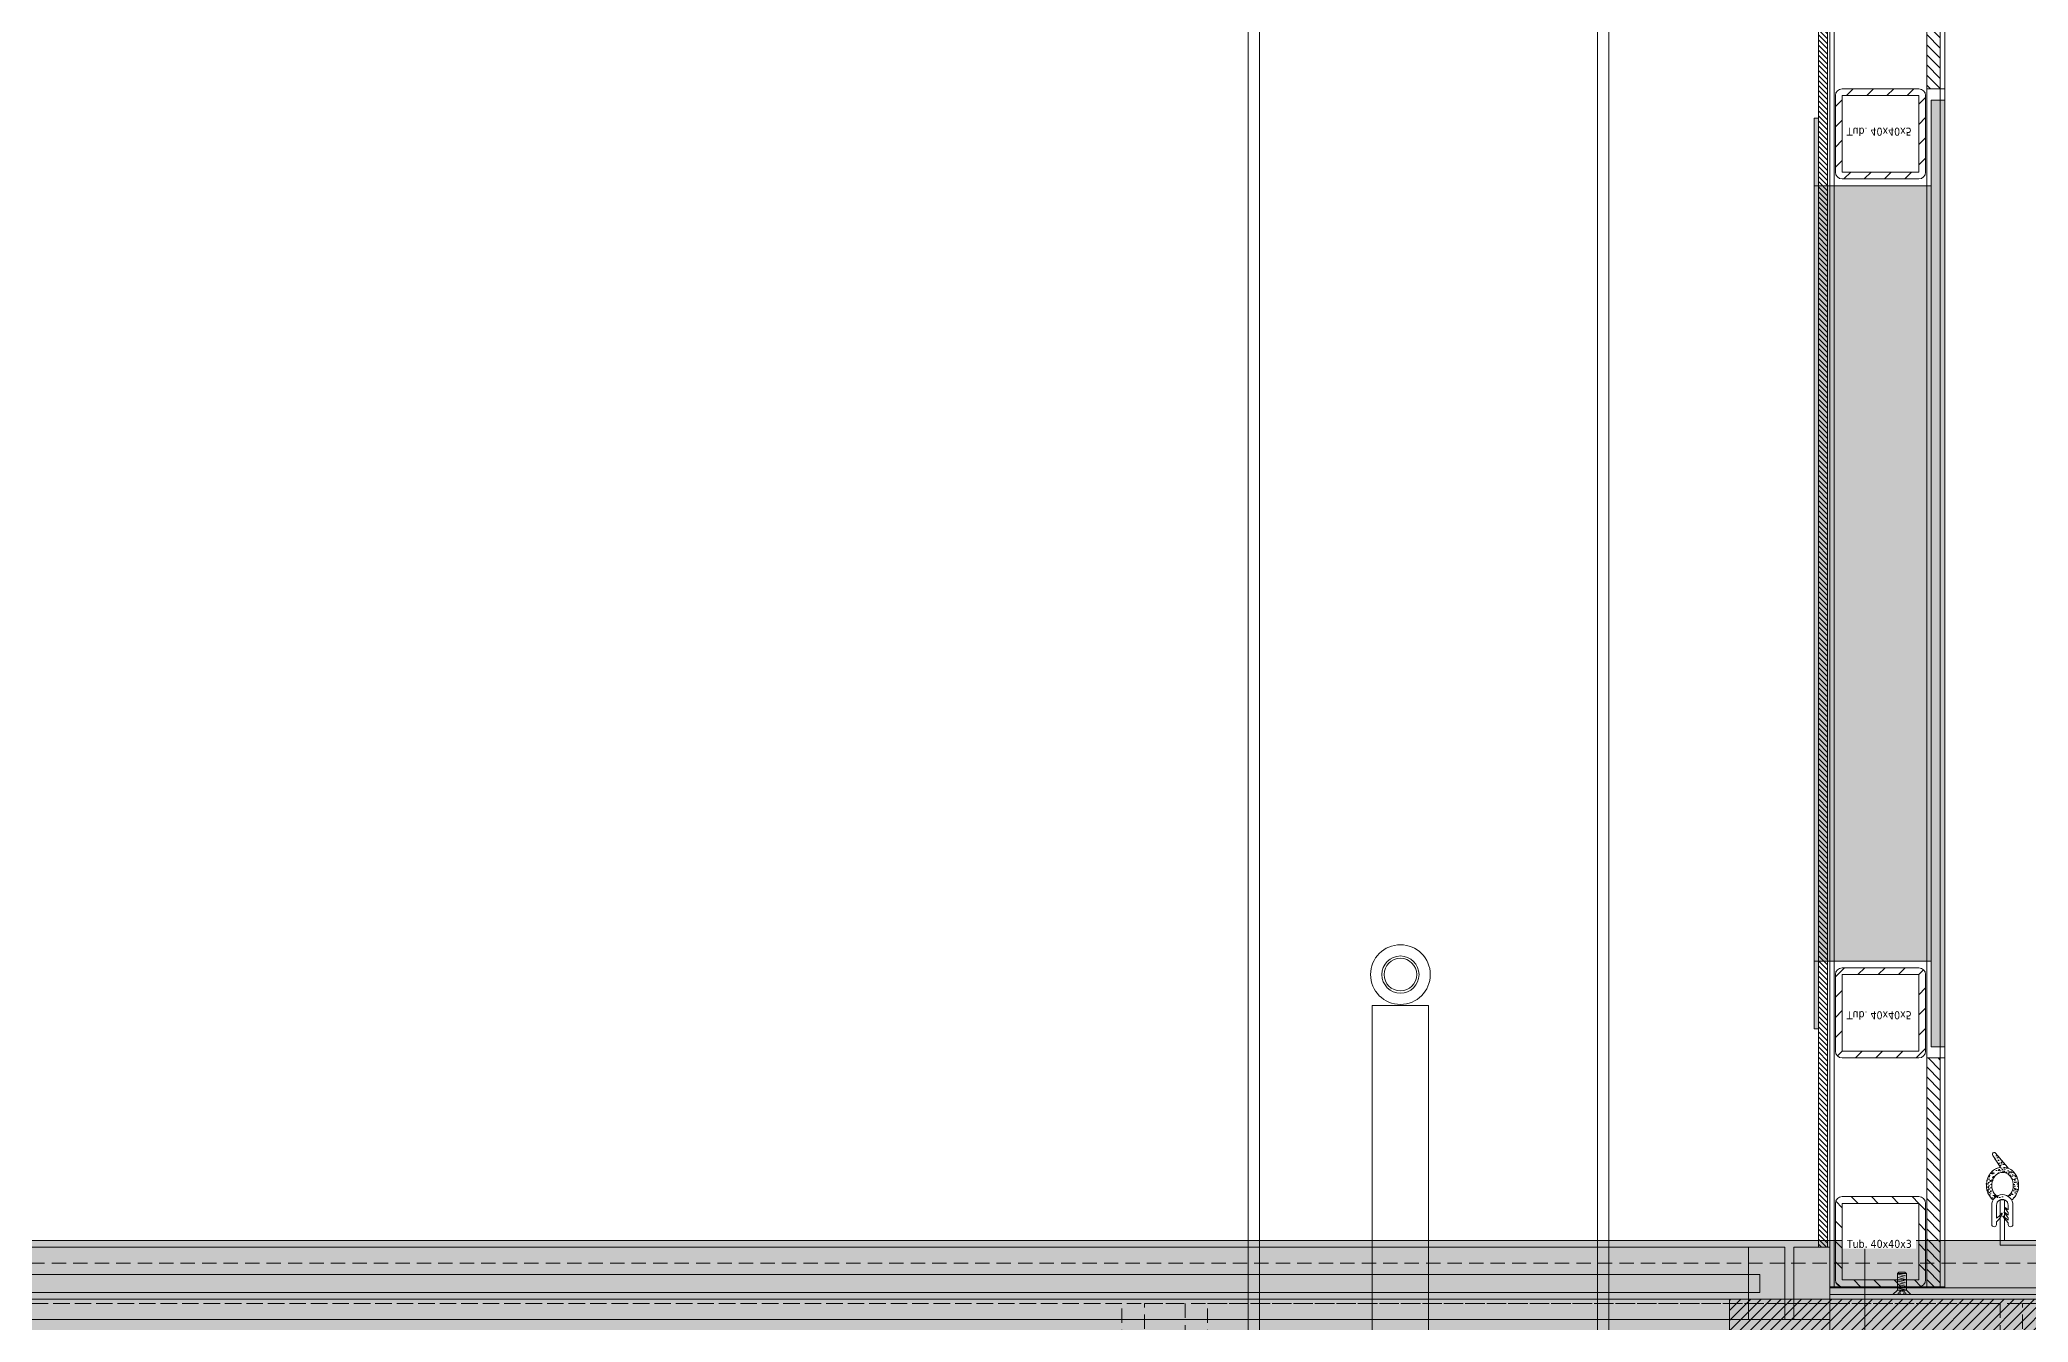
# Model space of a CAD drawing. Header units: millimetres. Extents: x -853320 to 19484, y -510814 to 9708.
# Drawn here: x 14987 to 15869, y 6698 to 7267 of the extents above; entities that cross this region are included whole.
import ezdxf

# ---------------------------------------------------------------- set-up
doc = ezdxf.new("R2010")
doc.units = ezdxf.units.MM
for name, pattern in [('DASHED', [0.75, 0.5, -0.25]), ('NASCOSTA', [9.524999999999999, 6.35, -3.175]), ('TRATTOPUNTO', [25.4, 12.7, -6.35, 0, -6.35])]:
    doc.linetypes.add(name, pattern=pattern)
doc.layers.add('assi', color=1, linetype='TRATTOPUNTO')
doc.layers.add('DS_ST_quote 1_50', color=7, linetype='Continuous')
for name, color, linetype, lineweight in [('F_ESCURSORI_slider', 7, 'Continuous', 0), ('F_IMPIANTO IDRAULICO', 7, 'Continuous', 5), ('F_INFISSI', 4, 'Continuous', 5), ('F_MASSELLO_abete', 30, 'Continuous', 5), ('F_MINERAL WALL', 6, 'Continuous', 5), ('F_MULTI laminato OPACO', 1, 'Continuous', 5), ('F_MULTI laminato_soffitto', 5, 'Continuous', 5), ('F_MULTI laminato_soffitto_veletta', 6, 'Continuous', 5), ('F_PARETI-PAVIMENTI e SOFFITTI_cassone', 3, 'Continuous', 5), ('F_PROFILI_metallo', 7, 'Continuous', 0), ('F_RIV.to PARETI e SOFFITTO_slider', 7, 'Continuous', 5), ('F_SANITARI', 5, 'Continuous', 5), ('F_SOFFITTI', 7, 'Continuous', 5), ('F_VETRO', 140, 'Continuous', 5)]:
    doc.layers.add(name, color=color, linetype=linetype, lineweight=lineweight)
doc.layers.add('F_PARETI_slider', color=1, linetype='Continuous', lineweight=5, true_color=0xff0000)
doc.styles.add('ARIAL', font='arial.ttf')
doc.styles.add('Tahoma', font='tahoma.ttf')
doc.dimstyles.new('ISO-100', dxfattribs={"dimtxt": 100, "dimasz": 5, "dimexe": 0.25, "dimexo": 6, "dimgap": 6, "dimtad": 1, "dimtxsty": 'ARIAL', "dimblk": 'ARCHTICK', "dimcen": 2.5, "dimdle": 15, "dimse1": 1, "dimse2": 1, "dimclrd": 256, "dimclre": 256, "dimclrt": 256, "dimadec": 0, "dimazin": 0, "dimtfac": 1, "dimtmove": 0, "dimatfit": 3, "dimldrblk": 'ARCHTICK', "dimfxl": 1, "dimlwd": -1, "dimlwe": -1, "dimarcsym": 0})
pattern_1 = [(135, (141255.1369988602, -277015.8601555537), (-4.490128060534579, -4.490128060534576), [])]

# ---------------------------------------------------------------- blocks, each defined once
blk = doc.blocks.new('CONTROSOFITTO_posteriore_lato corto_2415x250_pianta_vista da sopra')
at = {"layer": 'F_MULTI laminato_soffitto_veletta', "transparency": 33554585}
h = blk.add_hatch(color=8, dxfattribs=at)
h.dxf.hatch_style = 1
h.paths.add_polyline_path([(38560.94924189814, -5047.449966513988), (38560.94924189243, -7465.449966514047), (38310.94924189243, -7465.449966514047), (38310.94924189814, -5047.449966513988)])
at = {"layer": 'F_MULTI laminato_soffitto_veletta'}
blk.add_lwpolyline([(38560.94924189814, -5047.449966513988), (38560.94924189243, -7465.449966514047), (38310.94924189243, -7465.449966514047), (38310.94924189814, -5047.449966513988)], close=True, dxfattribs=at)
blk = doc.blocks.new('CONTROSOFITTO_anteriore_lato lungo_2010x250_pianta_vista da sopra')
at = {"layer": 'F_MULTI laminato_soffitto_veletta', "transparency": 33554585}
h = blk.add_hatch(color=8, dxfattribs=at)
h.dxf.hatch_style = 1
h.paths.add_polyline_path([(30281.35045968369, -369.001094755251), (28251.35045968369, -369.0010947581031), (28251.35045968369, -619.0010947581031), (30281.35045968369, -619.001094755251)])
at = {"layer": 'F_MASSELLO_abete', "color": 1, "linetype": 'NASCOSTA'}
for points in [[(29961.85042381065, -591.001094755251), (29979.85042381065, -591.001094755251), (29979.85042381065, -475.001094755251), (29961.85042381065, -475.001094755251)], [(30351.35045968276, -591.0010947581031), (30369.35045968276, -591.0010947581031), (30369.35045968276, -475.0010947581031), (30351.35045968276, -475.0010947581031)], [(28163.35045968276, -591.001094755251), (30369.35045968276, -591.0010947581031), (30369.35045968276, -609.0010947581031), (28163.35045968276, -609.001094755251)]]:
    blk.add_lwpolyline(points, close=True, dxfattribs=at)
at = {"layer": 'F_MASSELLO_abete', "color": 3, "linetype": 'NASCOSTA'}
for points in [[(29285.3503879552, -573.001094755251), (29951.85035207553, -573.0010947553092), (29951.85035207553, -591.0010947553092), (29285.3503879552, -591.001094755251)], [(30341.35031620366, -573.0010947581031), (29989.85035208322, -573.0010947553092), (29989.85035208322, -591.0010947553092), (30341.35031620366, -591.0010947581031)]]:
    blk.add_lwpolyline(points, close=True, dxfattribs=at)
at = {"layer": 'F_MULTI laminato_soffitto_veletta'}
blk.add_lwpolyline([(30281.35045968369, -369.001094755251), (28251.35045968369, -369.0010947581031), (28251.35045968369, -619.0010947581031), (30281.35045968369, -619.001094755251)], close=True, dxfattribs=at)
blk = doc.blocks.new('CONTROSOFITTO_rev.01_pianta_vista da sopra')
at = {"layer": 'F_MULTI laminato_soffitto', "color": 5, "linetype": 'NASCOSTA', "ltscale": 5}
blk.add_lwpolyline([(27435.59546485776, -34937.72793358291), (29931.62612824677, -34937.72793358291), (29931.62612824677, -35837.72793358291), (27435.59546485776, -35837.72793358291)], close=True, dxfattribs=at)
at = {"layer": 'F_SOFFITTI', "xscale": -1, "rotation": 180}
blk.add_blockref('CONTROSOFITTO_anteriore_lato lungo_2010x250_pianta_vista da sopra', (-589.7216826104559, -35556.72902834398), dxfattribs=at)
at = {"layer": 'F_SOFFITTI', "xscale": -1}
blk.add_blockref('CONTROSOFITTO_posteriore_lato corto_2415x250_pianta_vista da sopra', (68252.57801896625, -29890.27796706895), dxfattribs=at)
blk = doc.blocks.new('BAGNO_camera doppia_rev.02_pianta')
at = {"layer": 'F_MINERAL WALL'}
h = blk.add_hatch(dxfattribs=at)
h.set_pattern_fill('ANSI31', color=256, scale=0.5, angle=-90.00000000000001)
h.set_pattern_definition([(315, (11801.95599161621, 55629.77885818525), (1.122532015133644, 1.122532015133644), [])])
h.paths.add_polyline_path([(33668.61632490138, 21843.66033328577), (33668.61632490137, 22899.66033328639), (33672.61632490184, 22899.66033328639), (33672.61632490184, 21843.66033328577)])
at = {"layer": 'F_VETRO'}
h = blk.add_hatch(color=8, dxfattribs=at)
h.dxf.hatch_style = 1
h.paths.add_polyline_path([(33642.61632490172, 21823.66033328554), (33642.61632490172, 21831.66033328554), (32853.61632490154, 21831.66033328552), (32853.61632490154, 21823.66033328552)])
at = {"layer": 'F_MINERAL WALL'}
blk.add_lwpolyline([(33668.61632490138, 21843.66033328577), (33668.61632490137, 22899.66033328639), (33672.61632490184, 22899.66033328639), (33672.61632490184, 21843.66033328577)], close=True, dxfattribs=at)
at = {"layer": 'F_PROFILI_metallo'}
for points in [[(33637.61632490172, 21831.66033328577), (32858.61632490154, 21831.66033328576), (32858.61632490154, 21843.66033328576), (33637.61632490172, 21843.66033328577)], [(33637.61632490172, 21811.66033328577), (33653.61632490172, 21811.66033328577), (33653.61632490172, 21843.66033328577), (33637.61632490172, 21843.66033328577)], [(33657.61632490172, 21811.66033328577), (33673.61632490172, 21811.66033328577), (33673.61632490172, 21843.66033328577), (33657.61632490172, 21843.66033328577)], [(33637.61632490172, 21823.66033328554), (32858.61632490154, 21823.66033328541), (32858.61632490154, 21811.66033328541), (33637.61632490172, 21811.66033328554)]]:
    blk.add_lwpolyline(points, close=True, dxfattribs=at)
at = {"layer": 'F_SANITARI'}
blk.add_lwpolyline([(32826.61632490154, 22486.66035002907), (32879.61632490154, 22486.66035002916), (32879.61632490166, 22996.66033328532), (33673.61632490184, 22996.66033328517), (33673.61632490172, 21811.66033328577), (32826.61632490166, 21811.66033328583)], close=True, dxfattribs=at)
at = {"layer": 'F_VETRO'}
blk.add_lwpolyline([(33642.61632490172, 21823.66033328554), (33642.61632490172, 21831.66033328554), (32853.61632490154, 21831.66033328552), (32853.61632490154, 21823.66033328552)], close=True, dxfattribs=at)
blk = doc.blocks.new('TSEI M4x10')
at = {"color": 2, "linetype": 'Continuous', "lineweight": 5}
for p, q in [((110464.5865274298, 52310.98667530816), (110466.5870355607, 52308.9861671773)), ((110464.5865274298, 52310.98667530816), (110472.5885599533, 52310.98667530816)), ((110466.5870355607, 52308.9861671773), (110470.5880518224, 52308.9861671773)), ((110466.5870355607, 52301.6448104679), (110466.5870355607, 52308.9861671773)), ((110472.5885599533, 52310.98667530816), (110470.5880518224, 52308.9861671773)), ((110470.5880518224, 52301.6448104679), (110470.5880518224, 52308.9861671773)), ((110470.5880518224, 52301.6448104679), (110466.5870355607, 52301.6448104679)), ((110467.2472032439, 52300.98464278471), (110466.5870355607, 52301.6448104679)), ((110469.9278841392, 52300.98464278471), (110467.2472032439, 52300.98464278471)), ((110469.9278841392, 52300.98464278471), (110470.5880518224, 52301.6448104679))]:
    blk.add_line(p, q, dxfattribs=at)
at = {"color": 2, "linetype": 'DASHED', "lineweight": 5}
for p, q in [((110467.7873404392, 52309.51430132386), (110466.57703302, 52310.98667530816)), ((110467.7873404392, 52309.51430132386), (110467.7873404392, 52310.98667530816)), ((110467.7873404392, 52309.51430132386), (110469.3877469439, 52309.51430132386)), ((110469.3877469439, 52309.51430132386), (110469.3877469439, 52310.98667530816)), ((110469.3877469439, 52309.51430132386), (110470.5980543631, 52310.98667530816))]:
    blk.add_line(p, q, dxfattribs=at)
at = {"color": 2, "lineweight": 5}
for p, q in [((110470.2145486597, 52308.84267072592), (110466.9535879322, 52308.06435523841)), ((110470.2145486597, 52307.30422469218), (110466.9535879322, 52306.52590920468)), ((110470.2145486597, 52305.76577865843), (110466.9535879322, 52304.98746317092)), ((110470.2145486597, 52304.22733262469), (110466.9535879322, 52303.44901713718)), ((110469.5623565142, 52307.91778461155), (110467.6057800777, 52307.45079531905)), ((110469.5623565142, 52306.37933857781), (110467.6057800777, 52305.9123492853)), ((110469.5623565142, 52304.84089254406), (110467.6057800777, 52304.37390325156)), ((110470.2145486597, 52302.68888659094), (110466.9535879322, 52301.91057110344)), ((110469.5623565142, 52303.30244651032), (110467.6057800777, 52302.83545721781))]:
    blk.add_line(p, q, dxfattribs=at)
blk = doc.blocks.new('INFISSO L.350 MM_pianta')
at = {"layer": 'F_INFISSI', "true_color": 0x636466}
h = blk.add_hatch(color=251, dxfattribs=at)
h.dxf.hatch_style = 1
h.paths.add_polyline_path([(6720.530347022523, 7605.931859199507), (6722.530347022523, 7605.931859199507), (6722.530347022523, 7635.931859199507), (6720.530347022523, 7635.931859199507)])
at = {"layer": 'F_INFISSI'}
h = blk.add_hatch(color=9, dxfattribs=at)
h.dxf.hatch_style = 1
h.paths.add_polyline_path([(6722.530347022515, 7261.931859199736), (6722.530347022515, 7605.931859199507), (6670.530347022639, 7605.931859199536), (6670.530347022639, 7261.931859199765)])
at = {"layer": 'F_INFISSI', "true_color": 0x636466}
h = blk.add_hatch(color=251, dxfattribs=at)
h.dxf.hatch_style = 1
h.paths.add_polyline_path([(6720.530347022523, 7261.931859199736), (6722.530347022523, 7261.931859199736), (6722.530347022523, 7231.931859199736), (6720.530347022523, 7231.931859199736)])
at = {"layer": 'F_PARETI_slider', "lineweight": 9}
h = blk.add_hatch(dxfattribs=at)
h.set_pattern_fill('ANSI31', color=4, scale=2, angle=89.99999999999999)
h.set_pattern_definition(pattern_1)
h.paths.add_polyline_path([(6676.030347022639, 7645.931859199623), (6710.030347022639, 7645.931859199623), (6710.030347022639, 7611.931859199623), (6676.030347022639, 7611.931859199623)], flags=16)
edge = h.paths.add_edge_path()
edge.add_arc((6676.030347022639, 7645.931859199623), 3, 90, 180, ccw=False)
edge.add_line((6676.030347022639, 7648.931859199623), (6710.030347022639, 7648.931859199623))
edge.add_arc((6710.030347022639, 7645.931859199623), 3, 0, 90, ccw=False)
edge.add_line((6713.030347022639, 7645.931859199623), (6713.030347022639, 7611.931859199623))
edge.add_arc((6710.030347022639, 7611.931859199623), 3, -90, 0, ccw=False)
edge.add_line((6710.030347022639, 7608.931859199623), (6676.030347022639, 7608.931859199623))
edge.add_arc((6676.030347022639, 7611.931859199623), 3, 180, 270, ccw=False)
edge.add_line((6673.030347022639, 7611.931859199623), (6673.030347022639, 7645.931859199623))
h = blk.add_hatch(dxfattribs=at)
h.set_pattern_fill('ANSI31', color=4, scale=2, angle=89.99999999999999)
h.set_pattern_definition(pattern_1)
h.paths.add_polyline_path([(6676.030347022639, 7221.93185919962), (6710.030347022639, 7221.93185919962), (6710.030347022639, 7255.93185919962), (6676.030347022639, 7255.93185919962)], flags=16)
edge = h.paths.add_edge_path()
edge.add_arc((6676.030347022639, 7221.93185919962), 3, 180, 270)
edge.add_line((6676.030347022639, 7218.93185919962), (6710.030347022639, 7218.93185919962))
edge.add_arc((6710.030347022639, 7221.93185919962), 3, 270, 360)
edge.add_line((6713.030347022639, 7221.93185919962), (6713.030347022639, 7255.93185919962))
edge.add_arc((6710.030347022639, 7255.93185919962), 3, 0, 90)
edge.add_line((6710.030347022639, 7258.93185919962), (6676.030347022639, 7258.93185919962))
edge.add_arc((6676.030347022639, 7255.93185919962), 3, 90, 180)
edge.add_line((6673.030347022639, 7255.93185919962), (6673.030347022639, 7221.93185919962))
at = {"layer": 'F_VETRO'}
h = blk.add_hatch(color=8, dxfattribs=at)
h.dxf.hatch_style = 1
h.paths.add_polyline_path([(6664.530347022639, 7643.93185919974), (6670.530347022639, 7643.93185919974), (6670.530347022639, 7223.931859199562), (6664.530347022639, 7223.931859199678)])
at = {"layer": 'F_INFISSI'}
for points in [[(6720.530347022523, 7605.931859199507), (6722.530347022523, 7605.931859199507), (6722.530347022523, 7635.931859199507), (6720.530347022523, 7635.931859199507)], [(6722.530347022515, 7261.931859199736), (6722.530347022515, 7605.931859199507), (6670.530347022639, 7605.931859199536), (6670.530347022639, 7261.931859199765)], [(6720.530347022523, 7261.931859199736), (6722.530347022523, 7261.931859199736), (6722.530347022523, 7231.931859199736), (6720.530347022523, 7231.931859199736)]]:
    blk.add_lwpolyline(points, close=True, dxfattribs=at)
at = {"layer": 'F_PARETI_slider', "color": 4, "lineweight": 9}
for points in [[(6673.030347022639, 7645.931859199623, -0.414213562373095), (6676.030347022639, 7648.931859199623), (6710.030347022639, 7648.931859199623, -0.414213562373095), (6713.030347022639, 7645.931859199623), (6713.030347022639, 7611.931859199623, -0.414213562373095), (6710.030347022639, 7608.931859199623), (6676.030347022639, 7608.931859199623, -0.414213562373095), (6673.030347022639, 7611.931859199623)], [(6673.030347022639, 7221.93185919962, 0.414213562373095), (6676.030347022639, 7218.93185919962), (6710.030347022639, 7218.93185919962, 0.414213562373095), (6713.030347022639, 7221.93185919962), (6713.030347022639, 7255.93185919962, 0.414213562373095), (6710.030347022639, 7258.93185919962), (6676.030347022639, 7258.93185919962, 0.414213562373095), (6673.030347022639, 7255.93185919962)]]:
    blk.add_lwpolyline(points, format="xyb", close=True, dxfattribs=at)
for points in [[(6676.030347022639, 7645.931859199623), (6710.030347022639, 7645.931859199623), (6710.030347022639, 7611.931859199623), (6676.030347022639, 7611.931859199623)], [(6676.030347022639, 7221.93185919962), (6710.030347022639, 7221.93185919962), (6710.030347022639, 7255.93185919962), (6676.030347022639, 7255.93185919962)]]:
    blk.add_lwpolyline(points, close=True, dxfattribs=at)
at = {"layer": 'F_VETRO'}
blk.add_lwpolyline([(6664.530347022639, 7643.93185919974), (6670.530347022639, 7643.93185919974), (6670.530347022639, 7223.931859199562), (6664.530347022639, 7223.931859199678)], close=True, dxfattribs=at)
at = {"layer": 'F_PARETI_slider', "color": 4, "lineweight": 9, "char_height": 3.549000000000001, "width": 31.85493257891203, "attachment_point": 5, "rotation": 180, "style": 'Tahoma', "bg_fill": 3, "box_fill_scale": 1.1, "bg_fill_color": 256, "bg_fill_true_color": 13158600, "bg_fill_transparency": 0}
for insert in [(6693.602473034352, 7629.937332225814), (6693.602473034352, 7237.926386173429)]:
    blk.add_mtext('Tub. 40x40x5', dxfattribs=dict(at, insert=insert))
at = {"layer": 'F_INFISSI', "lineweight": 9}
for points in [[(6664.530347022639, 7648.931859199507), (6672.530347022755, 7648.931859199507), (6672.530347022755, 7605.931859199507), (6713.530347022755, 7605.931859199507)], [(6664.530347022639, 7218.931859199911), (6672.530347022755, 7218.931859199911), (6672.530347022755, 7261.931859199911), (6713.530347022755, 7261.931859199911)]]:
    blk.add_lwpolyline(points, dxfattribs=at)
blk = doc.blocks.new('SLIDER grande_lato cucina_pianta_rev.01')
at = {"linetype": 'Continuous', "lineweight": 9}
h = blk.add_hatch(dxfattribs=at)
h.set_pattern_fill('ANSI31', color=34, angle=90, style=0)
h.set_pattern_definition([(135, (0, 0), (-2.245064030267288, -2.245064030267288), [])])
h.paths.add_polyline_path([(276628.9790210808, -69237.85276803875), (276634.9789429538, -69237.85276803875), (276634.9789820173, -68599.35276803863), (276628.9789820173, -68599.35276803863)])
h.paths.add_polyline_path([(276634.9789121706, -69667.85276803834), (276628.9790518641, -69667.85276803834), (276628.9790072923, -69769.35276803863), (276634.9788553245, -69769.35276803863)])
at = {"lineweight": 9}
h = blk.add_hatch(dxfattribs=at)
h.set_pattern_fill('ANSI31', color=1, scale=2, angle=-90.00000000000001)
h.set_pattern_definition([(315, (142421.3026447509, 216109.6824998038), (4.490128060534578, 4.490128060534576), [])])
h.paths.add_polyline_path([(276625.4789820173, -69766.35276803863), (276591.4789820173, -69766.35276803863), (276591.4789820173, -69732.35276803863), (276625.4789820173, -69732.35276803863)], flags=16)
edge = h.paths.add_edge_path()
edge.add_arc((276625.4789820173, -69766.35276803863), 3, -90, 0, ccw=False)
edge.add_line((276625.4789820173, -69769.35276803863), (276591.4789820173, -69769.35276803863))
edge.add_arc((276591.4789820173, -69766.35276803863), 3, 180, 270, ccw=False)
edge.add_line((276588.4789820173, -69766.35276803863), (276588.4789820173, -69732.35276803863))
edge.add_arc((276591.4789820173, -69732.35276803863), 3, 90, 180, ccw=False)
edge.add_line((276591.4789820173, -69729.35276803863), (276625.4789820173, -69729.35276803863))
edge.add_arc((276625.4789820173, -69732.35276803863), 3, 0, 90, ccw=False)
edge.add_line((276628.4789820173, -69732.35276803863), (276628.4789820173, -69766.35276803863))
at = {"linetype": 'ByBlock', "lineweight": 9}
h = blk.add_hatch(dxfattribs=at)
h.set_pattern_fill('DOTS', color=256, scale=0.3, angle=-135.0000000000003)
h.set_pattern_definition([(224.9999999999997, (11354.6989689373, -220097.103774734), (0.1683798022700445, -0.5051394068101407), [0, -0.4762500000000001])])
h.paths.add_polyline_path([(276636.9789820173, -69769.85276803863), (276585.9789820173, -69769.85276803863), (276585.9789820173, -69769.35276803863), (276636.9789820173, -69769.35276803863)])
at = {"linetype": 'Continuous', "lineweight": 9, "ltscale": 0.15}
h = blk.add_hatch(dxfattribs=at)
h.set_pattern_fill('DOTS', color=5, scale=0.5, angle=-45.00000000000001)
h.set_pattern_definition([(315, (129929.5354193817, -101435.0327685962), (0.8418990113502332, 0.2806330037834108), [0, -0.79375])])
h.paths.add_polyline_path([(276687.9789820173, -69772.85276803863), (276687.9789820173, -69769.85276803863), (276585.9789820173, -69769.85276803863), (276585.9789820173, -69772.85276803863)])
at = {"color": 1}
blk.add_lwpolyline([(267501.9789820174, -68598.85276803852), (276585.9789820173, -68598.85276803852), (276585.9789820173, -69793.85276803863), (267501.9789820174, -69793.85276803863)], close=True, dxfattribs=at)
at = {"lineweight": 9}
for points in [[(276636.9789820173, -68598.85276803863), (276636.9789820173, -69769.85276803863), (276585.9789820173, -69769.85276803863), (276585.9789820173, -68598.85276803863)], [(276634.9789820173, -68599.35276803863), (276634.9789820173, -69769.35276803863), (276587.9789820173, -69769.35276803863), (276587.9789820173, -68599.35276803863)], [(276628.9789820173, -69237.85276803875), (276636.9789820173, -69237.85276803875), (276636.9789820173, -69667.85276803834), (276628.9789820173, -69667.85276803834)], [(276636.9789820173, -69769.85276803863), (276585.9789820173, -69769.85276803863), (276585.9789820173, -69769.35276803863), (276636.9789820173, -69769.35276803863)]]:
    blk.add_lwpolyline(points, close=True, dxfattribs=at)
at = {"color": 32, "linetype": 'ByBlock', "lineweight": 9}
for points in [[(276634.9788553245, -69769.35276803863), (276634.9789820173, -68599.35276803863), (276628.9789820173, -68599.35276803863), (276628.9790072923, -69769.35276803863)], [(276634.9789820173, -69237.85276803875), (276628.9789820173, -69237.85276803875), (276628.9789820173, -68599.35276803863), (276634.9789820173, -68599.35276803863)], [(276634.9789820173, -69769.35276803863), (276628.9789820173, -69769.35276803863), (276628.9789820173, -69667.85276803834), (276634.9789820173, -69667.85276803834)]]:
    blk.add_lwpolyline(points, close=True, dxfattribs=at)
at = {"color": 1, "lineweight": 9}
blk.add_lwpolyline([(276628.4789820173, -69766.35276803863, -0.414213562373095), (276625.4789820173, -69769.35276803863), (276591.4789820173, -69769.35276803863, -0.414213562373095), (276588.4789820173, -69766.35276803863), (276588.4789820173, -69732.35276803863, -0.414213562373095), (276591.4789820173, -69729.35276803863), (276625.4789820173, -69729.35276803863, -0.414213562373095), (276628.4789820173, -69732.35276803863)], format="xyb", close=True, dxfattribs=at)
blk.add_lwpolyline([(276625.4789820173, -69766.35276803863), (276591.4789820173, -69766.35276803863), (276591.4789820173, -69732.35276803863), (276625.4789820173, -69732.35276803863)], close=True, dxfattribs=at)
at = {"color": 5, "linetype": 'Continuous', "lineweight": 9, "ltscale": 0.15}
blk.add_lwpolyline([(276687.9789820173, -69772.85276803863), (276687.9789820173, -69769.85276803863), (276585.9789820173, -69769.85276803863), (276585.9789820173, -69772.85276803863)], close=True, dxfattribs=at)
at = {"lineweight": 9, "xscale": -1, "rotation": 180}
blk.add_blockref('TSEI M4x10', (166149.3950631873, -17461.86609273043), dxfattribs=at)
at = {"layer": 'F_INFISSI', "color": 4, "xscale": -1}
blk.add_blockref('INFISSO L.350 MM_pianta', (283301.50932904, -76886.78462723826), dxfattribs=at)
at = {"color": 30, "lineweight": 9, "insert": (276607.9488286404, -69750.35824106482), "char_height": 3.549, "width": 31.85493257891202, "attachment_point": 5, "style": 'Tahoma', "bg_fill": 3, "box_fill_scale": 1.1, "bg_fill_color": 256, "bg_fill_true_color": 13158600, "bg_fill_transparency": 0}
blk.add_mtext('Tub. 40x40x3', dxfattribs=at)
blk = doc.blocks.new('RIV.to_pareti e soffitto_grande_lato cucina_rev.01_pianta')
at = {"layer": 'F_MULTI laminato OPACO', "transparency": 33554508}
h = blk.add_hatch(dxfattribs=at)
h.set_pattern_fill('ANSI31', color=3)
h.set_pattern_definition([(45, (-816953.6790664367, -495733.8326504297), (-2.245064030267288, 2.245064030267288), [])])
h.paths.add_polyline_path([(29781.61852490192, 21782.66033328586), (29631.61852490192, 21782.66033328586), (29631.61852490192, 21800.66033328586), (29781.61852490192, 21800.66033328586)])
at = {"layer": 'F_MULTI laminato OPACO', "color": 3, "linetype": 'NASCOSTA'}
for points in [[(29676.11852490189, 21800.66033328586), (20592.11852490201, 21800.66033328552), (20592.11852490201, 22976.66033328552), (29676.11852490189, 22976.66033328586)], [(20646.61855973948, 21782.66033328552), (29631.61852490192, 21782.66033328586), (29631.61852490192, 21800.66033328586), (20646.61855973948, 21800.66033328552)]]:
    blk.add_lwpolyline(points, close=True, dxfattribs=at)
at = {"layer": 'F_MULTI laminato OPACO', "color": 3}
blk.add_lwpolyline([(29781.61852490192, 21782.66033328586), (29631.61852490192, 21782.66033328586), (29631.61852490192, 21800.66033328586), (29781.61852490192, 21800.66033328586)], close=True, dxfattribs=at)
blk = doc.blocks.new('Guisnap EFFE.CAR 181.115.05')
at = {"lineweight": 5}
h = blk.add_hatch(dxfattribs=at)
h.set_pattern_fill('AR-CONC', color=251, scale=0.017726051925, angle=-360.0000000000001, style=0)
h.set_pattern_definition([(49.99999999999994, (77512.31070880021, 6072.047288469617), (3.229414902562104, -0.2825370578996148), [0.33768128917125, -3.71449418088375]), (355, (77512.31070880021, 6072.047288469617), (-0.6247267181936618, 3.386683559333826), [0.270145031337, -2.971605699734753]), (100.4514447, (77512.57982584462, 6072.023743779107), (2.604688175847859, 3.104146363384837), [0.2869849366550069, -3.156836923115551]), (46.18419999999995, (77512.31070880021, 6072.947771907408), (4.805161154633093, -0.7452444879834024), [0.5065219337568749, -5.571741271325624]), (96.63555760999994, (77512.71113854059, 6072.885668684488), (4.208238007406605, 4.385888332220729), [0.4304775811794665, -4.735259661260613]), (351.18415117, (77512.31070880021, 6072.947771907408), (4.208238007645447, 4.385888332004668), [0.4052169632866101, -4.4573882650605]), (20.99999999999996, (77512.7609505191, 6072.72265104796), (2.687524572213908, -1.812758213184733), [0.33768128917125, -3.71449418088375]), (326, (77512.7609505191, 6072.72265104796), (1.095505963560716, 3.264925451444372), [0.270145031337, -2.971595344707]), (71.45144499999996, (77512.98491090002, 6072.571587862622), (3.783030529782094, 1.452167255111328), [0.2869849366550069, -3.156831481217609]), (37.49999999999996, (77512.31070880021, 6072.047288469617), (0.05474874159571529, 1.498827009585905), [0, -2.935576007195399, 0, -3.0166195165965, 0, -2.982851387679375]), (7.499999999999937, (77512.31070880021, 6072.047288469617), (1.184448807268657, 1.775806071102333), [0, -1.719923366178899, 0, -2.868039749361149, 0, -1.136860340209875]), (327.4999999999999, (77511.30666976707, 6072.047288469617), (2.403485930469616, -0.1015480134791628), [0, -1.1256042972375, 0, -3.511885407381, 0, -4.66000179056325]), (317.4999999999999, (77510.85642804818, 6072.047288469617), (2.6257455608563, 0.4507113003274064), [0, -1.46328558640875, 0, -2.3322521038761, 0, -3.30927663387825])])
edge = h.paths.add_edge_path()
edge.add_line((189456.7676731579, 14849.49544699153), (189460.0200207179, 14854.55383261672))
edge.add_arc((189459.4182056462, 14855.0575600585), 0.784807438880338, 320.0702073996811, 500.0702073996811)
edge.add_line((189458.8163905745, 14855.56128750028), (189453.5555836349, 14849.31321750445))
edge.add_arc((189451.2956450437, 14851.21606120356), 2.954341987507147, 297.4784735821217, 319.9029862567912, ccw=False)
edge.add_spline(control_points=[(189452.6588237081, 14848.59501551356), (189452.4539707552, 14848.48847361855), (189452.2545630515, 14848.37154634153), (189451.4801358513, 14847.86367274678), (189450.9568099006, 14847.39552180793), (189450.0550760927, 14846.33443702806), (189449.6763197063, 14845.74162453147), (189448.8069162972, 14843.90964055292), (189448.5228042267, 14842.56865611452), (189448.5367529686, 14841.23132751073)], knot_values=[3.546492086691751, 3.546492086691751, 3.546492086691751, 3.546492086691751, 3.637962678361994, 3.637962678361994, 3.913560186280806, 3.913560186280806, 4.189157694199618, 4.189157694199618, 4.71238898038469, 4.71238898038469, 4.71238898038469, 4.71238898038469], degree=3, periodic=0)
edge.add_spline(control_points=[(189448.5367529686, 14841.23132751073), (189448.5426406294, 14840.66685099392), (189448.6012674471, 14840.10291815048), (189448.9101727011, 14838.5624594416), (189449.2757321124, 14837.61031325379), (189450.2847165581, 14835.96118196298), (189450.9090872883, 14835.2513048737), (189451.6448124324, 14834.6842751457)], knot_values=[-1.570796326794897, -1.570796326794897, -1.570796326794897, -1.570796326794897, -1.349944269135508, -1.349944269135508, -0.9552208388760055, -0.9552208388760055, -0.5869413535701742, -0.5869413535701742, -0.5869413535701742, -0.5869413535701742], degree=3, periodic=0)
edge.add_arc((189455.7898375035, 14832.42305667109), 4.721688451245426, 122.185262144754, 151.3863901784014, ccw=False)
edge.add_ellipse((189455.6916042686, 14841.30595477434), major_axis=(0.05914842978752163, -5.670825906323367), ratio=0.8449397567949637, start_angle=31.06805989213501, end_angle=329.004062112249, ccw=False)
edge.add_arc((189455.7898375035, 14832.42305667109), 4.721688451245427, 29.893476273936415, 59.09527670789208, ccw=False)
edge.add_spline(control_points=[(189459.8833218387, 14834.77629440404), (189459.8894047384, 14834.7811998578), (189459.895479514, 14834.78611529733), (189460.4655648874, 14835.24895863886), (189460.9595022009, 14835.79238903085), (189461.782277434, 14836.99514981719), (189462.1114670401, 14837.65446157798), (189462.7506207526, 14839.48572103981), (189462.9096485127, 14840.71336794963), (189462.7395386567, 14843.13158353476), (189462.4102260957, 14844.32282051532), (189461.4400358737, 14846.16902439484), (189460.9056605576, 14846.88227309094), (189459.6228094902, 14848.07998559794), (189458.87321439, 14848.56356934244), (189457.6772665908, 14849.03458701287), (189457.2840154506, 14849.1488141046), (189456.8834515914, 14849.22548068294)], knot_values=[0.5882398392261409, 0.5882398392261409, 0.5882398392261409, 0.5882398392261409, 0.5913371395571647, 0.5913371395571647, 0.8792957766005816, 0.8792957766005816, 1.167254413643998, 1.167254413643998, 1.641536360025555, 1.641536360025555, 2.115818306407113, 2.115818306407113, 2.463494230506336, 2.463494230506336, 2.811170154605559, 2.811170154605559, 2.972495044972022, 2.972495044972022, 2.972495044972022, 2.972495044972022], degree=3, periodic=0)
edge.add_arc((189456.9167738084, 14849.39958100329), 0.1772605192491559, 147.2605403301457, 259.1648188807293, ccw=False)
at = {"color": 251, "linetype": 'ByBlock', "lineweight": 5}
for p, q in [((189453.5555836349, 14849.31321750425), (189458.8163905714, 14855.56128749662)), ((189456.7676731579, 14849.49544699152), (189460.0200207178, 14854.55383261661)), ((189451.0681490523, 14832.42305667109), (189451.0681490523, 14823.90944653566)), ((189453.1974024095, 14832.42305667106), (189453.1974024095, 14830.31788002639)), ((189453.1974024095, 14830.31788002639), (189454.4536039593, 14831.34606441499)), ((189454.4536039593, 14830.95939399274), (189453.1974024095, 14829.14514289762)), ((189453.1974024095, 14828.06377093203), (189454.9680976161, 14829.51306158828)), ((189453.1974024095, 14829.14514289762), (189453.1974024095, 14828.06377093203)), ((189454.9680976161, 14829.12639116602), (189453.1974024095, 14826.89103380329)), ((189453.1974024095, 14825.8096618376), (189455.5849148835, 14827.76380928626)), ((189455.5849148835, 14827.37713886393), (189453.1974024095, 14824.63692470887)), ((189453.1974024095, 14826.89103380329), (189453.1974024095, 14825.8096618376)), ((189454.4536039593, 14831.34606441499), (189454.4536039593, 14830.95939399274)), ((189454.9680976161, 14829.51306158828), (189454.9680976161, 14829.12639116602)), ((189455.5849148835, 14827.76380928626), (189455.5849148835, 14827.37713886393)), ((189458.3822725976, 14832.42305667109), (189458.3822725976, 14826.66990835508)), ((189460.5115259549, 14832.42305667109), (189460.5115259549, 14823.90944653566)), ((189453.1974024095, 14824.63692470893), (189453.1974024095, 14823.90944653566)), ((189458.3822725976, 14824.98781044231), (189458.3822725976, 14823.90944653566))]:
    blk.add_line(p, q, dxfattribs=at)
for centre, radius, start, end in [((189459.4182056446, 14855.05756005662), 0.7848074388833902, 320.0702075750293, 140.0702076870905), ((189451.2956450437, 14851.21606120355), 2.9543419875, 297.4784735210923, 319.902986254372), ((189456.9167738084, 14849.39958100329), 0.17726051925, 147.2605403441809, 259.1648190655671), ((189455.7898375035, 14832.42305667109), 4.721688451236028, 0, 180), ((189455.7898375035, 14832.42305667109), 2.592435094055325, 0, 180.0000000009701), ((189456.022177693, 14828.6616140072), 0.1957719863890646, 29.87303076904083, 209.8730307655849), ((189463.7934406108, 14831.49859891777), 8.465878917095917, 200.2810931823494, 230.2697604646133), ((189463.0361758891, 14833.74184514729), 8.465878917095917, 216.0552512506122, 236.6518673072605), ((189452.1327757309, 14823.90944653566), 1.0646266786155, 180, 0), ((189459.4468992763, 14823.90944653566), 1.0646266786155, 180, 0)]:
    blk.add_arc(centre, radius, start, end, dxfattribs=at)
blk.add_ellipse((189455.6916042686, 14841.30595477434), major_axis=(0.05914842978752163, -5.670825906323367), ratio=0.8449397567949636, start_param=0.5422399373245501, end_param=5.742204136294675, dxfattribs=at)
for points, knots in [([(189452.6588237081, 14848.59501551356), (189452.4539707552, 14848.48847361855), (189452.2545630515, 14848.37154634153), (189451.4801358513, 14847.86367274678), (189450.9568099006, 14847.39552180793), (189450.0550760927, 14846.33443702806), (189449.6763197063, 14845.74162453147), (189448.8069162972, 14843.90964055292), (189448.5228042267, 14842.56865611452), (189448.5367529686, 14841.23132751073)], [3.546492086691751, 3.546492086691751, 3.546492086691751, 3.546492086691751, 3.637962678361994, 3.637962678361994, 3.913560186280806, 3.913560186280806, 4.189157694199618, 4.189157694199618, 4.71238898038469, 4.71238898038469, 4.71238898038469, 4.71238898038469]), ([(189459.8833218387, 14834.77629440404), (189459.8894047384, 14834.7811998578), (189459.895479514, 14834.78611529733), (189460.4655648874, 14835.24895863886), (189460.9595022009, 14835.79238903085), (189461.782277434, 14836.99514981719), (189462.1114670401, 14837.65446157798), (189462.7506207526, 14839.48572103981), (189462.9096485127, 14840.71336794963), (189462.7395386567, 14843.13158353476), (189462.4102260957, 14844.32282051532), (189461.4400358737, 14846.16902439484), (189460.9056605576, 14846.88227309094), (189459.6228094902, 14848.07998559794), (189458.87321439, 14848.56356934244), (189457.6772665908, 14849.03458701287), (189457.2840154506, 14849.1488141046), (189456.8834515914, 14849.22548068294)], [0.5882398392261409, 0.5882398392261409, 0.5882398392261409, 0.5882398392261409, 0.5913371395571647, 0.5913371395571647, 0.8792957766005816, 0.8792957766005816, 1.167254413643998, 1.167254413643998, 1.641536360025555, 1.641536360025555, 2.115818306407113, 2.115818306407113, 2.463494230506336, 2.463494230506336, 2.811170154605559, 2.811170154605559, 2.972495044972022, 2.972495044972022, 2.972495044972022, 2.972495044972022]), ([(189448.5367529686, 14841.23132751073), (189448.5426406294, 14840.66685099392), (189448.6012674471, 14840.10291815048), (189448.9101727011, 14838.5624594416), (189449.2757321124, 14837.61031325379), (189450.2847165581, 14835.96118196298), (189450.9090872883, 14835.2513048737), (189451.6448124324, 14834.6842751457)], [-1.570796326794897, -1.570796326794897, -1.570796326794897, -1.570796326794897, -1.349944269135508, -1.349944269135508, -0.9552208388760055, -0.9552208388760055, -0.5869413535701742, -0.5869413535701742, -0.5869413535701742, -0.5869413535701742])]:
    blk.add_open_spline(points, degree=3, knots=knots, dxfattribs=at)
blk = doc.blocks.new('F_PARETI CASSONE_pianta')
at = {"layer": 'F_PARETI-PAVIMENTI e SOFFITTI_cassone', "color": 183, "linetype": 'ByBlock', "lineweight": 13}
blk.add_lwpolyline([(596046.4656293065, 447561.4149415302), (596086.4656293065, 447561.4149415302), (596086.4656293065, 447541.4149415302), (596084.4656293065, 447541.4149415302), (596084.4656293065, 447559.4149415302), (596046.4656293065, 447559.4149415302), (596046.4656293065, 447561.4149415302)], dxfattribs=at)
at = {"layer": 'F_PARETI-PAVIMENTI e SOFFITTI_cassone', "color": 1, "lineweight": 13, "xscale": -1, "rotation": 180}
blk.add_blockref('Guisnap EFFE.CAR 181.115.05', (406629.675791803, 462376.1724414342), dxfattribs=at)
blk = doc.blocks.new('Pist. c.1150 aperti')
at = {"color": 135, "lineweight": 5}
blk.add_lwpolyline([(461203.2814567351, -15701.99337751219), (461203.2791464736, -14529.99043564008), (461228.2791464467, -14529.98906272206), (461228.2814567082, -15701.99200459417), (461203.2814567317, -15701.99334482364)], dxfattribs=at)
for radius in [13.25, 8.25, 7.25]:
    blk.add_circle((461215.7791396133, -14516.24501623212), radius, dxfattribs=at)
at = {"layer": 'assi', "color": 175, "linetype": 'Continuous', "lineweight": 5, "ltscale": 0.2}
for points in [[(461123.3023250753, -15763.24269064387), (461123.3023250753, -13503.24269064387), (461283.3023250753, -13503.24269064387), (461283.3023250753, -15763.24269064387)], [(461128.3023250753, -13503.24269064387), (461123.3023250753, -13503.24269064387), (461123.3023250753, -15683.24064737709), (461128.3023250753, -15683.24064737709)], [(461128.3023250753, -15763.24269064387), (461128.3023250753, -13503.24269064387), (461278.3023250753, -13503.24269064387), (461278.3023250753, -15763.24269064387)], [(461283.3023250753, -13503.24269064387), (461278.3023250753, -13503.24269064387), (461278.3023250753, -15763.24269064387), (461283.3023250753, -15763.24269064387)]]:
    blk.add_lwpolyline(points, close=True, dxfattribs=at)
blk = doc.blocks.new('_ArchTick')
at = {"color": 0, "linetype": 'ByBlock', "const_width": 0.15}
blk.add_lwpolyline([(-0.5, -0.5), (0.5, 0.5)], dxfattribs=at)
blk = doc.blocks.new('*D146')
at = {"layer": 'Defpoints', "color": 0, "transparency": 16777216}
for p in [(5588.55600984205, 7348.814783790211), (19268.52430637777, 2810.660116408286), (19483.82397764139, 2810.660116408287)]:
    blk.add_point(p, dxfattribs=at)
at = {"layer": 'DS_ST_quote 1_50', "transparency": 16777216}
blk.add_line((19268.52430637777, 7363.814783790213), (19268.52430637777, 2795.660116408286), dxfattribs=at)
at = {"layer": 'DS_ST_quote 1_50', "transparency": 16777216, "xscale": 5, "yscale": 5, "zscale": 5}
for p, rotation in [((19268.52430637777, 7348.814783790213), 90), ((19268.52430637777, 2810.660116408286), 270)]:
    blk.add_blockref('_ArchTick', p, dxfattribs=dict(at, rotation=rotation))
at = {"layer": 'DS_ST_quote 1_50', "transparency": 16777216, "insert": (19202.42880842415, 5079.737450099244), "char_height": 100, "attachment_point": 5, "rotation": 90, "style": 'ARIAL'}
blk.add_mtext('4538,15', dxfattribs=at)

msp = doc.modelspace()

# ---------------------------------------------------------------- block references
at = {"layer": 'F_IMPIANTO IDRAULICO', "color": 1}
msp.add_blockref('BAGNO_camera doppia_rev.02_pianta', (-17892.76580270392, -15112.84535749739), dxfattribs=at)
at = {"layer": 'F_SOFFITTI'}
msp.add_blockref('CONTROSOFITTO_rev.01_pianta_vista da sopra', (-13895.26896414257, 41671.54289262665), dxfattribs=at)

# ---------------------------------------------------------------- next in the draw order: block references
at = {"layer": 'F_PARETI_slider'}
msp.add_blockref('SLIDER grande_lato cucina_pianta_rev.01', (-260805.1284249818, 76482.66772708284), dxfattribs=at)

# ---------------------------------------------------------------- next in the draw order: block references
at = {"layer": 'F_RIV.to PARETI e SOFFITTO_slider'}
msp.add_blockref('RIV.to_pareti e soffitto_grande_lato cucina_rev.01_pianta', (-13895.26796786645, -15092.84537424143), dxfattribs=at)

# ---------------------------------------------------------------- next in the draw order: block references
at = {"layer": 'F_PARETI-PAVIMENTI e SOFFITTI_cassone', "color": 2, "lineweight": 5, "rotation": 180}
msp.add_blockref('F_PARETI CASSONE_pianta', (611942.8340038024, 454293.229900573), dxfattribs=at)

# ---------------------------------------------------------------- next in the draw order: block references
at = {"layer": 'F_ESCURSORI_slider', "lineweight": 13, "xscale": -1}
msp.add_blockref('Pist. c.1150 aperti', (476806.1698763511, 21368.05566196083), dxfattribs=at)

# ---------------------------------------------------------------- next in the draw order: dimensions: what is measured, and where the dimension line sits
at = {"layer": 'DS_ST_quote 1_50', "color": 4}
dim = msp.add_linear_dim(base=(19268.52430637777, 2810.660116408286), p1=(5588.556009842048, 7348.814783790207), p2=(19483.82397764139, 2810.660116408286), angle=90, dimstyle='ISO-100', dxfattribs=at)
dim.commit()
dim.dimension.update_dxf_attribs({"geometry": '*D146', "text_midpoint": (19202.42880842415, 5079.737450099244)})

doc.saveas('drawing.dxf')
